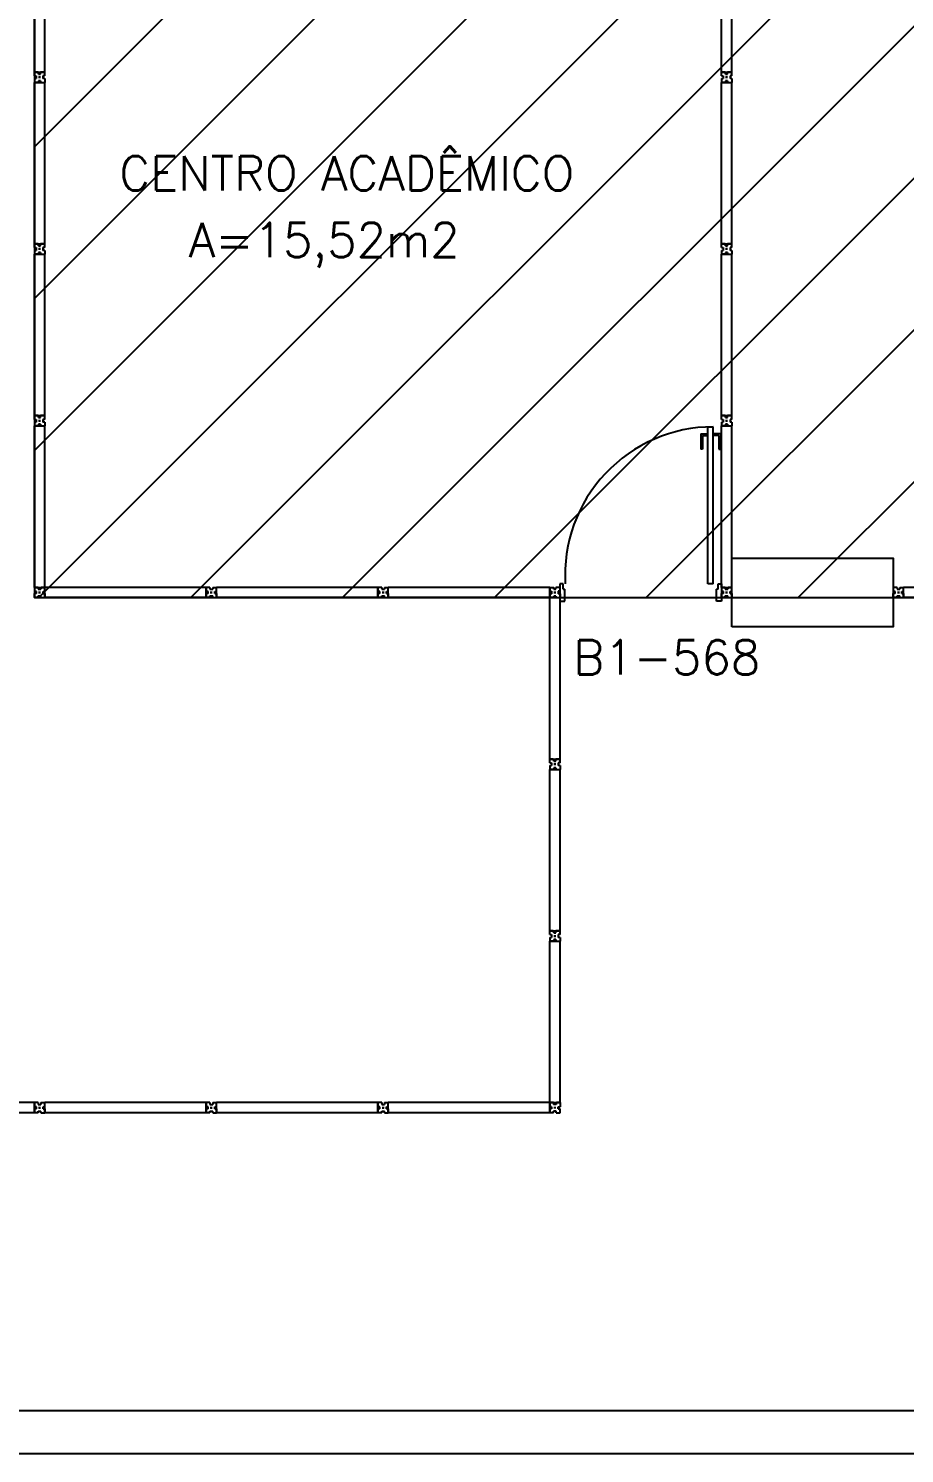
# Model space of a CAD drawing. Extents: x -16 to 243, y 482 to 579.
# Drawn here: x 96.22 to 101.32, y 552.19 to 560.48 of the extents above; entities that cross this region are included whole.
import ezdxf

# ---------------------------------------------------------------- set-up
doc = ezdxf.new("R2010")
doc.units = 0
doc.header["$LTSCALE"] = 0.02
doc.header["$MEASUREMENT"] = 0
doc.layers.get('0').update_dxf_attribs({"linetype": 'CONTINUOUS'})
for name, color, linetype in [('1', 1, 'CONTINUOUS'), ('ALV', 2, 'CONTINUOUS'), ('AREA', 2, 'CONTINUOUS'), ('CENTRO_DE_CUSTO', 1, 'CONTINUOUS'), ('DIV', 2, 'CONTINUOUS'), ('TEXTO', 2, 'CONTINUOUS'), ('TEXTO-ENDEREÇO', 2, 'CONTINUOUS')]:
    doc.layers.add(name, color=color, linetype=linetype)
doc.styles.add('UNB-100', font='simplex.shx', dxfattribs={"height": 0.2})
doc.styles.add('UNB-100-1', font='simplex.shx', dxfattribs={"height": 0.2})

# ---------------------------------------------------------------- blocks, each defined once
blk = doc.blocks.new('DIVMT-SLN')
for p, q in [((-0.03, 0.03), (-0.03, 0.006)), ((-0.008, 0.03), (-0.03, 0.03)), ((-0.0185, 0.006), (-0.03, 0.006)), ((-0.0185, -0.006), (-0.0185, 0.006)), ((-0.008, 0.03), (-0.008, 0.02)), ((-0.008, 0.02), (0.008, 0.02)), ((-0.0051, 0), (0.0051, 0)), ((0.0051, 0), (-0.0051, 0)), ((-0.0051, 0), (0.0051, 0)), ((0, -0.0051), (0, 0.0051)), ((0, 0.0051), (0, -0.0051)), ((0.008, 0.03), (0.008, 0.02)), ((0.008, 0.03), (0.03, 0.03)), ((0.0205, 0.006), (0.03, 0.006)), ((0.0205, -0.006), (0.0205, 0.006)), ((0.0205, 0.006), (0.0205, -0.006)), ((0.0205, 0.006), (0.03, 0.006)), ((0.97, 0.03), (0.03, 0.03)), ((0.03, 0.006), (0.03, 0.03)), ((0.03, -0.03), (0.03, 0.03)), ((0.03, -0.005), (0.03, 0.005)), ((0.97, -0.03), (0.97, 0.03)), ((0.97, 0.03), (0.97, 0.009)), ((0.97, 0.009), (0.97, 0.027)), ((0.9795, 0.006), (0.97, 0.006)), ((0.97, -0.005), (0.97, 0.005)), ((0.9795, 0.006), (0.9795, -0.006)), ((1.0051, 0), (0.9949, 0)), ((1, 0.0051), (1, -0.0051)), ((-0.0185, -0.006), (-0.03, -0.006)), ((-0.03, -0.03), (-0.03, -0.006)), ((-0.008, -0.03), (-0.03, -0.03)), ((-0.008, -0.03), (-0.008, -0.02)), ((-0.008, -0.02), (0.008, -0.02)), ((0.008, -0.03), (0.008, -0.02)), ((0.008, -0.03), (0.03, -0.03)), ((0.0205, -0.006), (0.03, -0.006)), ((0.0205, -0.006), (0.03, -0.006)), ((0.03, -0.006), (0.03, -0.03)), ((0.97, -0.03), (0.03, -0.03)), ((0.9795, -0.006), (0.97, -0.006)), ((0.97, -0.009), (0.97, -0.027))]:
    blk.add_line(p, q)
blk = doc.blocks.new('MTT-SLN')
for p, q in [((-0.008, 0.03), (-0.03, 0.03)), ((-0.03, 0.03), (-0.03, 0.006)), ((-0.0185, 0.006), (-0.03, 0.006)), ((-0.0185, -0.006), (-0.0185, 0.006)), ((-0.008, 0.03), (-0.008, 0.02)), ((-0.008, 0.02), (0.008, 0.02)), ((-0.0051, 0), (0.0051, 0)), ((0, -0.0051), (0, 0.0051)), ((0.008, 0.03), (0.03, 0.03)), ((0.008, 0.03), (0.008, 0.02)), ((0.0205, -0.006), (0.0205, 0.006)), ((0.0205, 0.006), (0.03, 0.006)), ((0.03, 0.006), (0.03, 0.03)), ((-0.03, -0.03), (-0.03, -0.006)), ((-0.0185, -0.006), (-0.03, -0.006)), ((-0.008, -0.03), (-0.03, -0.03)), ((-0.008, -0.02), (0.008, -0.02)), ((-0.008, -0.03), (-0.008, -0.02)), ((0.008, -0.03), (0.008, -0.02)), ((0.008, -0.03), (0.03, -0.03)), ((0.0205, -0.006), (0.03, -0.006)), ((0.03, -0.006), (0.03, -0.03))]:
    blk.add_line(p, q)
blk = doc.blocks.new('PDV2D-SLN')
at = {"layer": 'DIV'}
for p, q in [((0.0299, 0.05), (0.0599, 0.05)), ((0.0299, 0.035), (0.0299, 0.05)), ((0.0299, -0.035), (0.0299, 0.035)), ((0.0599, 0.05), (0.0599, -0.0199)), ((0.9412, 0.05), (0.9412, -0.0199)), ((0.9712, 0.05), (0.9412, 0.05)), ((0.9712, 0.035), (0.9712, 0.05)), ((0.9712, -0.035), (0.9712, 0.035)), ((0.0299, -0.05), (0.0299, -0.0347)), ((0.05, -0.05), (0.0299, -0.05)), ((0.05, -0.0199), (0.0599, -0.0199)), ((0.05, -0.0199), (0.05, -0.05)), ((0.0787, -0.0505), (0.1087, -0.0505)), ((0.0787, -0.0505), (0.0787, -0.9647)), ((0.1087, -0.0505), (0.1087, -0.9647)), ((0.9512, -0.0199), (0.9412, -0.0199)), ((0.9512, -0.0199), (0.9512, -0.05)), ((0.9512, -0.05), (0.9712, -0.05)), ((0.9712, -0.05), (0.9712, -0.0347)), ((0.1087, -0.9647), (0.0787, -0.9647))]:
    blk.add_line(p, q, dxfattribs=at)
at = {"layer": 'DIV', "color": 1}
for p, q in [((0.0362, -0.9247), (0.0362, -0.8347)), ((0.0462, -0.8347), (0.0364, -0.8347)), ((0.0462, -0.9147), (0.0462, -0.8347)), ((0.1409, -0.9147), (0.1409, -0.8347)), ((0.1409, -0.8347), (0.1507, -0.8347)), ((0.1509, -0.9247), (0.1509, -0.8347)), ((0.0362, -0.9247), (0.0763, -0.9247)), ((0.0462, -0.9147), (0.0763, -0.9147)), ((0.1409, -0.9147), (0.1108, -0.9147)), ((0.1509, -0.9247), (0.1108, -0.9247))]:
    blk.add_line(p, q, dxfattribs=at)
blk.add_arc((0.0764, -0.1004), 0.8643, 270.15639, 3.34503, dxfattribs=at)

msp = doc.modelspace()

# ---------------------------------------------------------------- hatches: boundary and pattern name
at = {"layer": 'CENTRO_DE_CUSTO'}
h = msp.add_hatch(dxfattribs=at)
h.set_pattern_fill('ANSI31', color=256, scale=5, style=0)
h.set_pattern_definition([(45, (0, -50), (-0.44194174, 0.44194174), [])])
h.paths.add_polyline_path([(96.2572, 567.1966), (96.2568, 557.1679), (108.2568, 557.1679), (108.2568, 554.1679), (132.2131, 554.1679), (132.2131, 567.1966)])

# ---------------------------------------------------------------- linework, layer by layer
at = {"layer": 'ALV'}
for p, q in [((0.2272, 552.4351), (222.1868, 552.4351)), ((0.2272, 552.1851), (222.2368, 552.1851))]:
    msp.add_line(p, q, dxfattribs=at)
at = {"layer": 'CENTRO_DE_CUSTO'}
msp.add_lwpolyline([(96.2572, 567.1966), (96.2568, 557.1679), (108.2568, 557.1679), (108.2568, 554.1679), (132.2131, 554.1679), (132.2131, 567.1966), (96.2572, 567.1966)], dxfattribs=at)
at = {"layer": 'DIV'}
msp.add_lwpolyline([(100.3168, 556.9979), (100.3168, 557.3979), (101.2568, 557.3979), (101.2568, 556.9979), (100.3168, 556.9979)], close=True, dxfattribs=at)

# ---------------------------------------------------------------- block references
at = {"layer": '1', "rotation": 180}
msp.add_blockref('PDV2D-SLN', (100.2868, 557.1979), dxfattribs=at)
at = {"layer": 'DIV', "rotation": 270}
for p in [(96.2868, 561.1979), (100.2868, 561.1979), (96.2868, 560.1979), (100.2868, 560.1979), (96.2868, 559.1979), (100.2868, 559.1979), (96.2868, 558.1979), (100.2868, 558.1979), (99.2868, 557.1979), (99.2868, 556.1979), (99.2868, 555.1979)]:
    msp.add_blockref('DIVMT-SLN', p, dxfattribs=at)
at = {"layer": 'DIV'}
for name, p in [('DIVMT-SLN', (96.2868, 557.1979)), ('DIVMT-SLN', (97.2868, 557.1979)), ('DIVMT-SLN', (98.2868, 557.1979)), ('MTT-SLN', (100.2868, 557.1979)), ('DIVMT-SLN', (101.2868, 557.1979)), ('DIVMT-SLN', (95.2868, 554.1979)), ('DIVMT-SLN', (96.2868, 554.1979)), ('DIVMT-SLN', (97.2868, 554.1979)), ('DIVMT-SLN', (98.2868, 554.1979))]:
    msp.add_blockref(name, p, dxfattribs=at)
at = {"layer": 'DIV', "xscale": -1}
msp.add_blockref('MTT-SLN', (99.2868, 554.1979), dxfattribs=at)

# ---------------------------------------------------------------- texts
at = {"layer": 'AREA', "style": 'UNB-100'}
msp.add_text('A=15,52m2', height=0.2, dxfattribs=at).set_placement((97.1556, 559.1511))
at = {"layer": 'TEXTO', "linetype": 'Continuous', "style": 'UNB-100'}
msp.add_text('CENTRO ACADÊMICO', height=0.2, dxfattribs=at).set_placement((96.7509, 559.5386))
at = {"layer": 'TEXTO-ENDEREÇO', "style": 'UNB-100-1'}
msp.add_text('B1-568', height=0.2, dxfattribs=at).set_placement((99.3942, 556.7206))

doc.saveas('drawing.dxf')
